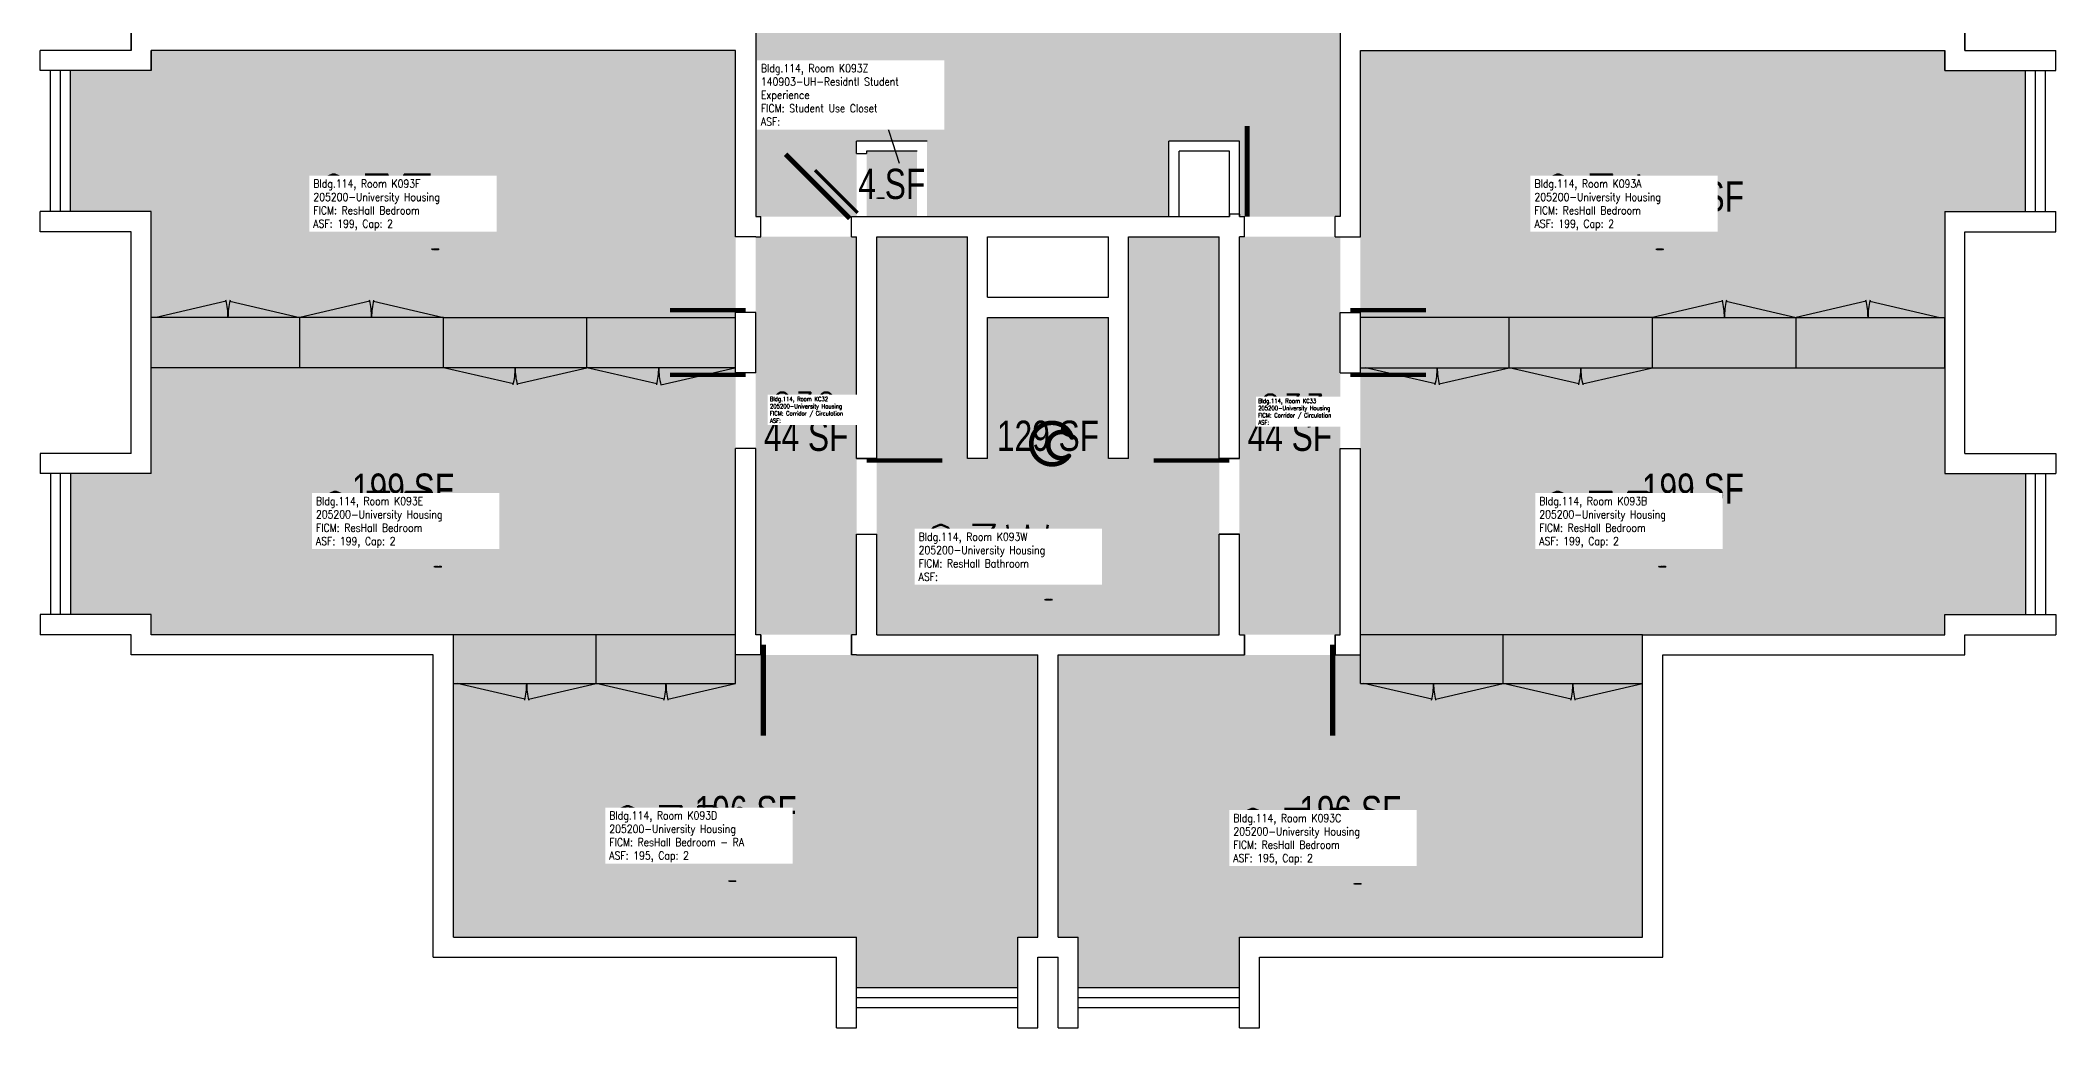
# Model space of a CAD drawing. Header units: inches. Extents: x 0 to 4364, y 0 to 2292.
# Drawn here: x 3564 to 4364, y 1408 to 1800 of the extents above; entities that cross this region are included whole.
import ezdxf
from ezdxf.enums import TextEntityAlignment as Align

# ---------------------------------------------------------------- set-up
doc = ezdxf.new("R2010")
doc.units = ezdxf.units.IN
doc.header["$LTSCALE"] = 10
doc.header["$MEASUREMENT"] = 0
doc.layers.get('0').update_dxf_attribs({"linetype": 'CONTINUOUS'})
for name, color, linetype in [('A-DOOR', 2, 'CONTINUOUS'), ('A-FLOR', 3, 'CONTINUOUS'), ('A-GLAZ', 1, 'CONTINUOUS'), ('A-GLAZ-SILL', 2, 'CONTINUOUS'), ('A-IDEN-ICON', 4, 'CONTINUOUS'), ('A-IDEN-RNUM', 7, 'CONTINUOUS'), ('A-IDEN-SNUM', 4, 'CONTINUOUS'), ('A-IDEN-VNUM', 4, 'CONTINUOUS'), ('A-WALL', 5, 'CONTINUOUS'), ('AREA-TEXT', 3, 'CONTINUOUS'), ('Rooms-Category-Color', 7, 'CONTINUOUS'), ('Rooms-College-Color', 7, 'CONTINUOUS'), ('Rooms-Department-Color', 7, 'CONTINUOUS'), ('Rooms-Division-Color', 7, 'CONTINUOUS'), ('Rooms-Information', 7, 'CONTINUOUS')]:
    doc.layers.add(name, color=color, linetype=linetype)
doc.styles.add('AREA', font='arial.ttf', dxfattribs={"width": 0.75, "height": 12})
doc.styles.add('ROOMSNUMBER', font='txt.shx', dxfattribs={"height": 0.03})
doc.styles.add('ROOMVNUMBER', font='simplex.shx', dxfattribs={"width": 0.85})

# ---------------------------------------------------------------- blocks, each defined once
blk = doc.blocks.new('CPBATH')
at = {"color": 0, "linetype": 'ByBlock', "const_width": 0.0127}
for points in [[(0.0571, 0.0168, 0.861492), (-0.0551, 0, 1)], [(-0.0551, 0, 0.726902), (0.0487, -0.0337, 1)], [(0.0571, 0.0168, 0.729002), (-0.0084, -0.0042, 1)], [(-0.0084, -0.0042, 0.609468), (0.0487, -0.0337, 1)]]:
    blk.add_lwpolyline(points, format="xyb", dxfattribs=at)
at = {"color": 0, "linetype": 'ByBlock', "const_width": 0.00637}
for points in [[(0.0544, 0.0152, 1), (0.0599, 0.0184, 1)], [(0.0459, -0.0353, 1), (0.0515, -0.0321, 1)]]:
    blk.add_lwpolyline(points, format="xyb", close=True, dxfattribs=at)

msp = doc.modelspace()

# ---------------------------------------------------------------- hatches: boundary and pattern name
at = {"layer": 'Rooms-Category-Color', "true_color": 0x728ef3}
for points in [[(3916, 1970), (4012, 1970), (4012, 1940.01), (4040, 1940), (4040, 1970), (4080, 1970), (4080, 1730), (4040, 1730), (4040, 1760), (4012, 1760), (4012, 1730), (3916, 1730), (3916, 1760), (3888, 1760), (3888, 1730), (3848, 1730), (3848, 1970), (3886, 1970), (3912, 1970), (3912, 1944), (3888, 1944), (3888, 1940), (3916, 1940)], [(3840, 1796), (3608, 1796), (3608, 1788), (3576, 1788), (3576, 1732), (3608, 1732), (3608, 1680), (3840, 1680)], [(4088, 1796), (4320, 1796), (4320, 1788), (4352, 1788), (4352, 1732), (4320, 1732), (4320, 1680), (4088, 1680)], [(3912, 1730), (3892, 1730), (3892, 1756), (3912, 1756)], [(3896, 1564), (4032, 1564), (4032, 1722), (3996, 1722), (3996, 1634), (3988, 1634), (3988, 1690), (3940, 1690), (3940, 1634), (3932, 1634), (3932, 1722), (3896, 1722)], [(4088, 1564), (4320, 1564), (4320, 1572), (4352, 1572), (4352, 1628), (4320, 1628), (4320, 1680), (4088, 1680)], [(3840, 1564), (3608, 1564), (3608, 1572), (3576, 1572), (3576, 1628), (3608, 1628), (3608, 1680), (3840, 1680)], [(3960, 1556), (3840, 1556), (3840, 1564), (3728, 1564), (3728, 1444), (3888, 1444), (3888, 1424), (3952, 1424), (3952, 1444), (3960, 1444)], [(3968, 1556), (4088, 1556), (4088, 1564), (4200, 1564), (4200, 1444), (4040, 1444), (4040, 1424), (3976, 1424), (3976, 1444), (3968, 1444)]]:
    msp.add_hatch(color=171, dxfattribs=at).paths.add_polyline_path(points)
at = {"layer": 'Rooms-Category-Color', "true_color": 0xadadad}
for points in [[(3888, 1564), (3848, 1564), (3848, 1722), (3888, 1722)], [(4080, 1564), (4040, 1564), (4040, 1722), (4080, 1722)]]:
    msp.add_hatch(color=253, dxfattribs=at).paths.add_polyline_path(points)
at = {"layer": 'Rooms-College-Color', "true_color": 0xadadad}
for points in [[(3916, 1970), (4012, 1970), (4012, 1940.01), (4040, 1940), (4040, 1970), (4080, 1970), (4080, 1730), (4040, 1730), (4040, 1760), (4012, 1760), (4012, 1730), (3916, 1730), (3916, 1760), (3888, 1760), (3888, 1730), (3848, 1730), (3848, 1970), (3886, 1970), (3912, 1970), (3912, 1944), (3888, 1944), (3888, 1940), (3916, 1940)], [(3840, 1796), (3608, 1796), (3608, 1788), (3576, 1788), (3576, 1732), (3608, 1732), (3608, 1680), (3840, 1680)], [(4088, 1796), (4320, 1796), (4320, 1788), (4352, 1788), (4352, 1732), (4320, 1732), (4320, 1680), (4088, 1680)], [(3912, 1730), (3892, 1730), (3892, 1756), (3912, 1756)], [(3888, 1564), (3848, 1564), (3848, 1722), (3888, 1722)], [(3896, 1564), (4032, 1564), (4032, 1722), (3996, 1722), (3996, 1634), (3988, 1634), (3988, 1690), (3940, 1690), (3940, 1634), (3932, 1634), (3932, 1722), (3896, 1722)], [(4080, 1564), (4040, 1564), (4040, 1722), (4080, 1722)], [(4088, 1564), (4320, 1564), (4320, 1572), (4352, 1572), (4352, 1628), (4320, 1628), (4320, 1680), (4088, 1680)], [(3840, 1564), (3608, 1564), (3608, 1572), (3576, 1572), (3576, 1628), (3608, 1628), (3608, 1680), (3840, 1680)], [(3960, 1556), (3840, 1556), (3840, 1564), (3728, 1564), (3728, 1444), (3888, 1444), (3888, 1424), (3952, 1424), (3952, 1444), (3960, 1444)], [(3968, 1556), (4088, 1556), (4088, 1564), (4200, 1564), (4200, 1444), (4040, 1444), (4040, 1424), (3976, 1424), (3976, 1444), (3968, 1444)]]:
    msp.add_hatch(color=253, dxfattribs=at).paths.add_polyline_path(points)
at = {"layer": 'Rooms-Department-Color', "true_color": 0x604aed}
for points in [[(3916, 1970), (4012, 1970), (4012, 1940.01), (4040, 1940), (4040, 1970), (4080, 1970), (4080, 1730), (4040, 1730), (4040, 1760), (4012, 1760), (4012, 1730), (3916, 1730), (3916, 1760), (3888, 1760), (3888, 1730), (3848, 1730), (3848, 1970), (3886, 1970), (3912, 1970), (3912, 1944), (3888, 1944), (3888, 1940), (3916, 1940)], [(3840, 1796), (3608, 1796), (3608, 1788), (3576, 1788), (3576, 1732), (3608, 1732), (3608, 1680), (3840, 1680)], [(4088, 1796), (4320, 1796), (4320, 1788), (4352, 1788), (4352, 1732), (4320, 1732), (4320, 1680), (4088, 1680)], [(3912, 1730), (3892, 1730), (3892, 1756), (3912, 1756)], [(3896, 1564), (4032, 1564), (4032, 1722), (3996, 1722), (3996, 1634), (3988, 1634), (3988, 1690), (3940, 1690), (3940, 1634), (3932, 1634), (3932, 1722), (3896, 1722)], [(4088, 1564), (4320, 1564), (4320, 1572), (4352, 1572), (4352, 1628), (4320, 1628), (4320, 1680), (4088, 1680)], [(3840, 1564), (3608, 1564), (3608, 1572), (3576, 1572), (3576, 1628), (3608, 1628), (3608, 1680), (3840, 1680)], [(3960, 1556), (3840, 1556), (3840, 1564), (3728, 1564), (3728, 1444), (3888, 1444), (3888, 1424), (3952, 1424), (3952, 1444), (3960, 1444)], [(3968, 1556), (4088, 1556), (4088, 1564), (4200, 1564), (4200, 1444), (4040, 1444), (4040, 1424), (3976, 1424), (3976, 1444), (3968, 1444)]]:
    msp.add_hatch(color=173, dxfattribs=at).paths.add_polyline_path(points)
at = {"layer": 'Rooms-Department-Color', "true_color": 0xacacac}
for points in [[(3888, 1564), (3848, 1564), (3848, 1722), (3888, 1722)], [(4080, 1564), (4040, 1564), (4040, 1722), (4080, 1722)]]:
    msp.add_hatch(color=253, dxfattribs=at).paths.add_polyline_path(points)
at = {"layer": 'Rooms-Division-Color', "true_color": 0x604aed}
for points in [[(3916, 1970), (4012, 1970), (4012, 1940.01), (4040, 1940), (4040, 1970), (4080, 1970), (4080, 1730), (4040, 1730), (4040, 1760), (4012, 1760), (4012, 1730), (3916, 1730), (3916, 1760), (3888, 1760), (3888, 1730), (3848, 1730), (3848, 1970), (3886, 1970), (3912, 1970), (3912, 1944), (3888, 1944), (3888, 1940), (3916, 1940)], [(3840, 1796), (3608, 1796), (3608, 1788), (3576, 1788), (3576, 1732), (3608, 1732), (3608, 1680), (3840, 1680)], [(4088, 1796), (4320, 1796), (4320, 1788), (4352, 1788), (4352, 1732), (4320, 1732), (4320, 1680), (4088, 1680)], [(3912, 1730), (3892, 1730), (3892, 1756), (3912, 1756)], [(3896, 1564), (4032, 1564), (4032, 1722), (3996, 1722), (3996, 1634), (3988, 1634), (3988, 1690), (3940, 1690), (3940, 1634), (3932, 1634), (3932, 1722), (3896, 1722)], [(4088, 1564), (4320, 1564), (4320, 1572), (4352, 1572), (4352, 1628), (4320, 1628), (4320, 1680), (4088, 1680)], [(3840, 1564), (3608, 1564), (3608, 1572), (3576, 1572), (3576, 1628), (3608, 1628), (3608, 1680), (3840, 1680)], [(3960, 1556), (3840, 1556), (3840, 1564), (3728, 1564), (3728, 1444), (3888, 1444), (3888, 1424), (3952, 1424), (3952, 1444), (3960, 1444)], [(3968, 1556), (4088, 1556), (4088, 1564), (4200, 1564), (4200, 1444), (4040, 1444), (4040, 1424), (3976, 1424), (3976, 1444), (3968, 1444)]]:
    msp.add_hatch(color=173, dxfattribs=at).paths.add_polyline_path(points)
at = {"layer": 'Rooms-Division-Color', "true_color": 0xadadad}
for points in [[(3888, 1564), (3848, 1564), (3848, 1722), (3888, 1722)], [(4080, 1564), (4040, 1564), (4040, 1722), (4080, 1722)]]:
    msp.add_hatch(color=253, dxfattribs=at).paths.add_polyline_path(points)

# ---------------------------------------------------------------- linework, layer by layer
at = {"layer": 'A-DOOR'}
for points in [[(4043, 1730, 2, 2, 0), (4043, 1766, 0, 0, -0.414214), (4078, 1730, 0, 0, -0.814237)], [(3885.29, 1729.29, 2, 2, 0), (3859.84, 1754.75, 0, 0, 0.195255), (3849.79, 1730, 0, 0, 0.195255)], [(3888.47, 1731.47, 1.33, 1.33, 0), (3871.5, 1748.44, 0, 0, -0.195255), (3888, 1755.14, 0, 0, -0.195255)], [(3844, 1692.83, 1.67, 1.67, 0), (3814, 1692.83, 0, 0, -0.414214), (3844, 1722, 0, 0, -0.814237)], [(4084, 1692.83, 1.67, 1.67, 0), (4114, 1692.83, 0, 0, 0.414214), (4084, 1722, 0, 0, 0.814237)], [(3844, 1667.17, 1.67, 1.67, 0), (3814, 1667.17, 0, 0, 0.414214), (3844, 1638, 0, 0, 0.814237)], [(4084, 1667.17, 1.67, 1.67, 0), (4114, 1667.17, 0, 0, -0.414214), (4084, 1638, 0, 0, -0.814237)], [(3892, 1633.17, 1.67, 1.67, 0), (3922, 1633.17, 0, 0, -0.414214), (3892, 1604, 0, 0, -0.814237)], [(4036, 1633.17, 1.67, 1.67, 0), (4006, 1633.17, 0, 0, 0.414214), (4036, 1604, 0, 0, 0.814237)], [(3851, 1560, 2, 2, 0), (3851, 1524, 0, 0, 0.414214), (3886, 1560, 0, 0, 0.814237)], [(4077, 1560, 2, 2, 0), (4077, 1524, 0, 0, -0.414214), (4042, 1560, 0, 0, -0.814237)]]:
    msp.add_lwpolyline(points, format="xyseb", dxfattribs=at)
at = {"layer": 'A-FLOR'}
for p, q in [((3637.77, 1696.41), (3610, 1690)), ((3639.23, 1696.41), (3667, 1690)), ((3694.77, 1696.41), (3667, 1690)), ((3696.23, 1696.41), (3724, 1690)), ((4231.77, 1696.41), (4204, 1690)), ((4233.23, 1696.41), (4261, 1690)), ((4288.77, 1696.41), (4261, 1690)), ((4290.23, 1696.41), (4318, 1690)), ((3608, 1670), (3608, 1690)), ((3724, 1690), (3608, 1690)), ((3667, 1670), (3667, 1690)), ((3724, 1670), (3724, 1690)), ((3724, 1690), (3840, 1690)), ((3781, 1670), (3781, 1690)), ((4204, 1690), (4088, 1690)), ((4147, 1670), (4147, 1690)), ((4204, 1670), (4204, 1690)), ((4204, 1690), (4320, 1690)), ((4261, 1670), (4261, 1690)), ((4320, 1670), (4320, 1690)), ((3724, 1670), (3608, 1670)), ((3751.77, 1663.59), (3724, 1670)), ((3781, 1670), (3724, 1670)), ((3753.23, 1663.59), (3781, 1670)), ((3840, 1670), (3781, 1670)), ((3808.77, 1663.59), (3781, 1670)), ((3838, 1670), (3781, 1670)), ((3810.32, 1663.23), (3839.63, 1670)), ((4088, 1670), (4147, 1670)), ((4117.77, 1663.59), (4090, 1670)), ((4090, 1670), (4147, 1670)), ((4119.23, 1663.59), (4147, 1670)), ((4174.77, 1663.59), (4147, 1670)), ((4147, 1670), (4204, 1670)), ((4176.23, 1663.59), (4204, 1670)), ((4204, 1670), (4320, 1670)), ((3728, 1544.6), (3728, 1564)), ((3840, 1564), (3728, 1564)), ((3784.71, 1544.6), (3784.71, 1564)), ((3840, 1544.6), (3840, 1564)), ((4088, 1544.6), (4088, 1564)), ((4200, 1564), (4088, 1564)), ((4144.71, 1544.6), (4144.71, 1564)), ((4200, 1544.6), (4200, 1564)), ((3728, 1544.6), (3784.71, 1544.6)), ((3756.36, 1538.38), (3729.42, 1544.6)), ((3729.42, 1544.6), (3784.71, 1544.6)), ((3757.77, 1538.38), (3784.71, 1544.6)), ((3811.65, 1538.38), (3784.71, 1544.6)), ((3784.71, 1544.6), (3840, 1544.6)), ((3813.06, 1538.38), (3840, 1544.6)), ((4088, 1544.6), (4144.71, 1544.6)), ((4116.36, 1538.38), (4089.42, 1544.6)), ((4089.42, 1544.6), (4144.71, 1544.6)), ((4117.77, 1538.38), (4144.71, 1544.6)), ((4171.65, 1538.38), (4144.71, 1544.6)), ((4144.71, 1544.6), (4200, 1544.6)), ((4173.06, 1538.38), (4200, 1544.6))]:
    msp.add_line(p, q, dxfattribs=at)
for centre, radius, start, end in [((3610, 1690), 28.5, 0, 13.7374), ((3667, 1690), 28.5, 166.2626, 180), ((3667, 1690), 28.5, 0, 13.7374), ((3724, 1690), 28.5, 166.2626, 180), ((4204, 1690), 28.5, 0, 13.7374), ((4261, 1690), 28.5, 166.2626, 180), ((4261, 1690), 28.5, 0, 13.7374), ((4318, 1690), 28.5, 166.2626, 180), ((3724, 1670), 28.5, 346.2626, 0), ((3781, 1670), 28.5, 180, 193.7374), ((3781, 1670), 28.5, 346.2626, 0), ((3838, 1670), 28.5, 180, 193.7374), ((4090, 1670), 28.5, 346.2626, 0), ((4147, 1670), 28.5, 180, 193.7374), ((4147, 1670), 28.5, 346.2626, 0), ((4204, 1670), 28.5, 180, 193.7374), ((3729.42, 1544.6), 27.64, 346.2626, 0), ((3784.71, 1544.6), 27.64, 180, 193.7374), ((3784.71, 1544.6), 27.64, 346.2626, 0), ((3840, 1544.6), 27.64, 180, 193.7374), ((4089.42, 1544.6), 27.64, 346.2626, 0), ((4144.71, 1544.6), 27.64, 180, 193.7374), ((4144.71, 1544.6), 27.64, 346.2626, 0), ((4200, 1544.6), 27.64, 180, 193.7374)]:
    msp.add_arc(centre, radius, start, end, dxfattribs=at)
at = {"layer": 'A-GLAZ'}
for p, q in [((3572, 1732), (3572, 1788)), ((4356, 1732), (4356, 1788)), ((3572, 1572), (3572, 1628)), ((4356, 1572), (4356, 1628)), ((3888, 1420), (3952, 1420)), ((3976, 1420), (4040, 1420))]:
    msp.add_line(p, q, dxfattribs=at)
at = {"layer": 'A-GLAZ-SILL'}
for p, q in [((3568, 1732), (3568, 1788)), ((3576, 1732), (3576, 1788)), ((4352, 1732), (4352, 1788)), ((4360, 1732), (4360, 1788)), ((3568, 1628), (3568, 1572)), ((3576, 1628), (3576, 1572)), ((4352, 1628), (4352, 1572)), ((4360, 1628), (4360, 1572)), ((3888, 1424), (3952, 1424)), ((3976, 1424), (4040, 1424)), ((3888, 1416), (3952, 1416)), ((3976, 1416), (4040, 1416))]:
    msp.add_line(p, q, dxfattribs=at)
at = {"layer": 'A-IDEN-VNUM'}
msp.add_lwpolyline([(3898.18, 1772.14), (3904.88, 1751.28)], dxfattribs=at)
at = {"layer": 'A-WALL'}
for p, q in [((4080, 1858), (4080, 1730)), ((3600, 1804), (3600, 1796)), ((3600, 1796), (3600, 1804)), ((3600, 1804), (3600, 1796)), ((3600, 1796), (3600, 1804)), ((3848, 1806), (3848, 1730)), ((4328, 1804), (4328, 1796)), ((4328, 1796), (4328, 1804)), ((4328, 1804), (4328, 1796)), ((3600, 1796), (3564, 1796)), ((3564, 1788), (3564, 1796)), ((3840, 1796), (3608, 1796)), ((3608, 1796), (3608, 1788)), ((3608, 1788), (3608, 1796)), ((3608, 1796), (3608, 1788)), ((3608, 1788), (3608, 1796)), ((3840, 1722), (3840, 1796)), ((4088, 1722), (4088, 1796)), ((4088, 1796), (4320, 1796)), ((4320, 1796), (4320, 1788)), ((4320, 1788), (4320, 1796)), ((4320, 1796), (4320, 1788)), ((4328, 1796), (4364, 1796)), ((4364, 1788), (4364, 1796)), ((3608, 1788), (3564, 1788)), ((4320, 1788), (4364, 1788)), ((4040, 1760), (4012, 1760)), ((4040, 1730), (4040, 1760)), ((3888, 1755), (3888, 1760)), ((3916, 1760), (3888, 1760)), ((3888, 1755), (3892, 1755)), ((3912, 1756), (3892, 1756)), ((3892, 1756), (3892, 1755)), ((4012, 1730), (4012, 1760)), ((4012, 1730), (4012, 1760)), ((4016, 1730), (4016, 1756)), ((4016, 1730), (4016, 1756)), ((4036, 1756), (4016, 1756)), ((4036, 1730), (4036, 1756)), ((3608, 1732), (3564, 1732)), ((3564, 1724), (3564, 1732)), ((3608, 1628), (3608, 1732)), ((3848, 1730), (3850, 1730)), ((3850, 1722), (3850, 1730)), ((3886, 1730), (4036, 1730)), ((3886, 1722), (3886, 1730)), ((4040, 1731), (4036, 1731)), ((4036, 1731), (4036, 1730)), ((4040, 1731), (4040, 1730)), ((4040, 1730), (4042, 1730)), ((4042, 1722), (4042, 1730)), ((4080, 1730), (4078, 1730)), ((4078, 1722), (4078, 1730)), ((4320, 1732), (4364, 1732)), ((4320, 1732), (4320, 1628)), ((4364, 1724), (4364, 1732)), ((3600, 1724), (3564, 1724)), ((3600, 1636), (3600, 1724)), ((3848, 1722), (3840, 1722)), ((3848, 1722), (3840, 1722)), ((3848, 1722), (3850, 1722)), ((3886, 1722), (3888, 1722)), ((3888, 1634), (3888, 1722)), ((3896, 1634), (3896, 1722)), ((3896, 1722), (3932, 1722)), ((3932, 1634), (3932, 1722)), ((3940, 1722), (3988, 1722)), ((3940, 1698), (3940, 1722)), ((3988, 1698), (3988, 1722)), ((3996, 1634), (3996, 1722)), ((3996, 1722), (4032, 1722)), ((4032, 1634), (4032, 1722)), ((4040, 1634), (4040, 1722)), ((4042, 1722), (4040, 1722)), ((4078, 1722), (4088, 1722)), ((4080, 1722), (4088, 1722)), ((4328, 1724), (4364, 1724)), ((4328, 1636), (4328, 1724)), ((3940, 1698), (3988, 1698)), ((3840, 1668), (3840, 1692)), ((3848, 1692), (3840, 1692)), ((3848, 1692), (3840, 1692)), ((3848, 1668), (3848, 1692)), ((3940, 1634), (3940, 1690)), ((3940, 1690), (3988, 1690)), ((3988, 1634), (3988, 1690)), ((4080, 1692), (4088, 1692)), ((4080, 1668), (4080, 1692)), ((4080, 1692), (4088, 1692)), ((4088, 1668), (4088, 1692)), ((3848, 1668), (3840, 1668)), ((3848, 1668), (3840, 1668)), ((4080, 1668), (4088, 1668)), ((4080, 1668), (4088, 1668)), ((3600, 1636), (3564, 1636)), ((3564, 1636), (3564, 1628)), ((3840, 1556), (3840, 1638)), ((3848, 1638), (3840, 1638)), ((3848, 1638), (3840, 1638)), ((3848, 1564), (3848, 1638)), ((3896, 1634), (3888, 1634)), ((3888, 1634), (3896, 1634)), ((3940, 1634), (3932, 1634)), ((3996, 1634), (3988, 1634)), ((4032, 1634), (4040, 1634)), ((4040, 1634), (4032, 1634)), ((4080, 1564), (4080, 1638)), ((4080, 1638), (4088, 1638)), ((4080, 1638), (4088, 1638)), ((4088, 1556), (4088, 1638)), ((4328, 1636), (4364, 1636)), ((4364, 1636), (4364, 1628)), ((3608, 1628), (3564, 1628)), ((4320, 1628), (4364, 1628)), ((3888, 1564), (3888, 1604)), ((3888, 1604), (3896, 1604)), ((3888, 1604), (3896, 1604)), ((3896, 1564), (3896, 1604)), ((4032, 1564), (4032, 1604)), ((4032, 1604), (4040, 1604)), ((4040, 1604), (4032, 1604)), ((4040, 1564), (4040, 1604)), ((3608, 1572), (3564, 1572)), ((3564, 1572), (3564, 1564)), ((3608, 1564), (3608, 1572)), ((4320, 1564), (4320, 1572)), ((4320, 1572), (4364, 1572)), ((4364, 1572), (4364, 1564)), ((3600, 1564), (3564, 1564)), ((3600, 1556), (3600, 1564)), ((3728, 1564), (3608, 1564)), ((3728, 1444), (3728, 1564)), ((3850, 1564), (3848, 1564)), ((3850, 1556), (3850, 1564)), ((3850, 1564), (3850, 1556)), ((3886, 1556), (3886, 1564)), ((3888, 1564), (3886, 1564)), ((3886, 1564), (3886, 1556)), ((3896, 1564), (4032, 1564)), ((4040, 1564), (4042, 1564)), ((4042, 1556), (4042, 1564)), ((4042, 1564), (4042, 1556)), ((4078, 1556), (4078, 1564)), ((4078, 1564), (4080, 1564)), ((4078, 1564), (4078, 1556)), ((4200, 1564), (4320, 1564)), ((4200, 1444), (4200, 1564)), ((4200, 1564), (4320, 1564)), ((4328, 1556), (4328, 1564)), ((4328, 1564), (4364, 1564)), ((3720, 1556), (3600, 1556)), ((3720, 1436), (3720, 1556)), ((3848, 1556), (3840, 1556)), ((3850, 1556), (3848, 1556)), ((3888, 1556), (3886, 1556)), ((3888, 1556), (3960, 1556)), ((3960, 1444), (3960, 1556)), ((3968, 1556), (4040, 1556)), ((3968, 1444), (3968, 1556)), ((4040, 1556), (4042, 1556)), ((4078, 1556), (4080, 1556)), ((4080, 1556), (4088, 1556)), ((4208, 1556), (4328, 1556)), ((4208, 1436), (4208, 1556)), ((4208, 1556), (4328, 1556)), ((3728, 1444), (3888, 1444)), ((3888, 1408), (3888, 1444)), ((3952, 1408), (3952, 1444)), ((3952, 1444), (3960, 1444)), ((3968, 1444), (3976, 1444)), ((3976, 1408), (3976, 1444)), ((4040, 1408), (4040, 1444)), ((4040, 1444), (4200, 1444)), ((3720, 1436), (3880, 1436)), ((3880, 1408), (3880, 1436)), ((3960, 1408), (3960, 1436)), ((3960, 1436), (3968, 1436)), ((3968, 1408), (3968, 1436)), ((4048, 1436), (4208, 1436)), ((4048, 1408), (4048, 1436)), ((3952, 1408), (3960, 1408)), ((3968, 1408), (3976, 1408)), ((4040, 1408), (4048, 1408)), ((3880, 1408), (3888, 1408))]:
    msp.add_line(p, q, dxfattribs=at)

# ---------------------------------------------------------------- block references
at = {"layer": 'A-IDEN-ICON', "xscale": 144, "yscale": 144, "zscale": 144}
msp.add_blockref('CPBATH', (3965.29, 1639.88), dxfattribs=at)

# ---------------------------------------------------------------- texts
at = {"layer": 'A-IDEN-RNUM', "style": 'ROOMSNUMBER'}
for s, p in [('0093-Z0', (3897.5, 1737.32)), ('0093-F0', (3720.72, 1717.01)), ('0093-A0', (4206.77, 1717.01)), ('0C32-00', (3865, 1654.33)), ('0C33-00', (4056.31, 1654.33)), ('0093-E0', (3721.74, 1590.99)), ('0093-B0', (4207.8, 1590.99)), ('0093-W0', (3964.14, 1577.9)), ('0093-D0', (3838.64, 1466.16)), ('0093-C0', (4086.8, 1465.13))]:
    msp.add_text(s, height=0.36, dxfattribs=at).set_placement(p, align=Align.MIDDLE)
at = {"layer": 'A-IDEN-SNUM', "style": 'ROOMSNUMBER'}
for s, p in [('1140K093Z0', (3897.5, 1737.32)), ('1140K093F0', (3720.72, 1717.01)), ('1140K093A0', (4206.77, 1717.01)), ('1140KC3200', (3865, 1654.33)), ('1140KC3300', (4056.31, 1654.33)), ('1140K093E0', (3721.74, 1590.99)), ('1140K093B0', (4207.8, 1590.99)), ('1140K093W0', (3964.14, 1577.9)), ('1140K093D0', (3838.64, 1466.16)), ('1140K093C0', (4086.8, 1465.13))]:
    msp.add_text(s, height=0.36, dxfattribs=at).set_placement(p, align=Align.MIDDLE)
at = {"layer": 'A-IDEN-VNUM', "style": 'ROOMVNUMBER', "width": 0.85}
for s, height, p in [('93Z', 22.238, (3874.35, 1777.24)), ('93F', 22.238, (3696.25, 1735.67)), ('93A', 22.238, (4182.3, 1735.67)), ('C32', 12, (3866.99, 1654.15)), ('C33', 12, (4060.79, 1653.42)), ('93E', 22.238, (3697.27, 1609.64)), ('93B', 22.238, (4183.33, 1609.64)), ('93W', 22.238, (3939.67, 1596.56)), ('93D', 22.238, (3814.17, 1484.82)), ('93C', 22.238, (4062.33, 1483.79))]:
    msp.add_text(s, height=height, dxfattribs=at).set_placement(p, align=Align.MIDDLE)
at = {"layer": 'AREA-TEXT', "style": 'AREA', "width": 0.75}
for s, p in [('199 SF', (3708, 1738)), ('4 SF', (3902, 1743)), ('199 SF', (4220, 1738)), ('44 SF', (3868, 1643)), ('129 SF', (3964, 1643)), ('44 SF', (4060, 1643)), ('199 SF', (3708, 1622)), ('199 SF', (4220, 1622)), ('196 SF', (3844, 1494)), ('196 SF', (4084, 1494))]:
    msp.add_text(s, height=12, dxfattribs=at).set_placement(p, align=Align.MIDDLE_CENTER)

# ---------------------------------------------------------------- next in the draw order: texts
at = {"layer": 'Rooms-Information', "attachment_point": 7, "style": 'ROOMVNUMBER', "bg_fill": 3, "box_fill_scale": 1.5, "bg_fill_color": 256, "bg_fill_true_color": 13158600, "bg_fill_transparency": 0}
for s, insert, char_height, width in [('Bldg.114, Room K093Z^M^J140903-UH-Residntl Student Experience^M^JFICM: Student Use Closet^M^JASF: ', (3850.04, 1766.12), 3.1768, 71.1604), ('Bldg.114, Room K093F^M^J205200-University Housing^M^JFICM: ResHall Bedroom^M^JASF: 199, Cap: 2', (3672.39, 1724.55), 3.1768, 71.1604), ('Bldg.114, Room K093A^M^J205200-University Housing^M^JFICM: ResHall Bedroom^M^JASF: 199, Cap: 2', (4157.1, 1724.55), 3.1768, 71.1604), ('Bldg.114, Room KC32^M^J205200-University Housing^M^JFICM: Corridor / Circulation^M^JASF: ', (3853.63, 1648.15), 1.7143, 38.4), ('Bldg.114, Room KC33^M^J205200-University Housing^M^JFICM: Corridor / Circulation^M^JASF: ', (4047.43, 1647.42), 1.7143, 38.4), ('Bldg.114, Room K093E^M^J205200-University Housing^M^JFICM: ResHall Bedroom^M^JASF: 199, Cap: 2', (3673.42, 1598.53), 3.1768, 71.1604), ('Bldg.114, Room K093B^M^J205200-University Housing^M^JFICM: ResHall Bedroom^M^JASF: 199, Cap: 2', (4159.02, 1598.53), 3.1768, 71.1604), ('Bldg.114, Room K093W^M^J205200-University Housing^M^JFICM: ResHall Bathroom^M^JASF: ', (3912.66, 1585.44), 3.1768, 71.1604), ('Bldg.114, Room K093D^M^J205200-University Housing^M^JFICM: ResHall Bedroom - RA^M^JASF: 195, Cap: 2', (3789.87, 1473.7), 3.1768, 71.1604), ('Bldg.114, Room K093C^M^J205200-University Housing^M^JFICM: ResHall Bedroom^M^JASF: 195, Cap: 2', (4037.57, 1472.67), 3.1768, 71.1604)]:
    msp.add_mtext(s, dxfattribs=dict(at, insert=insert, char_height=char_height, width=width))

doc.saveas('drawing.dxf')
